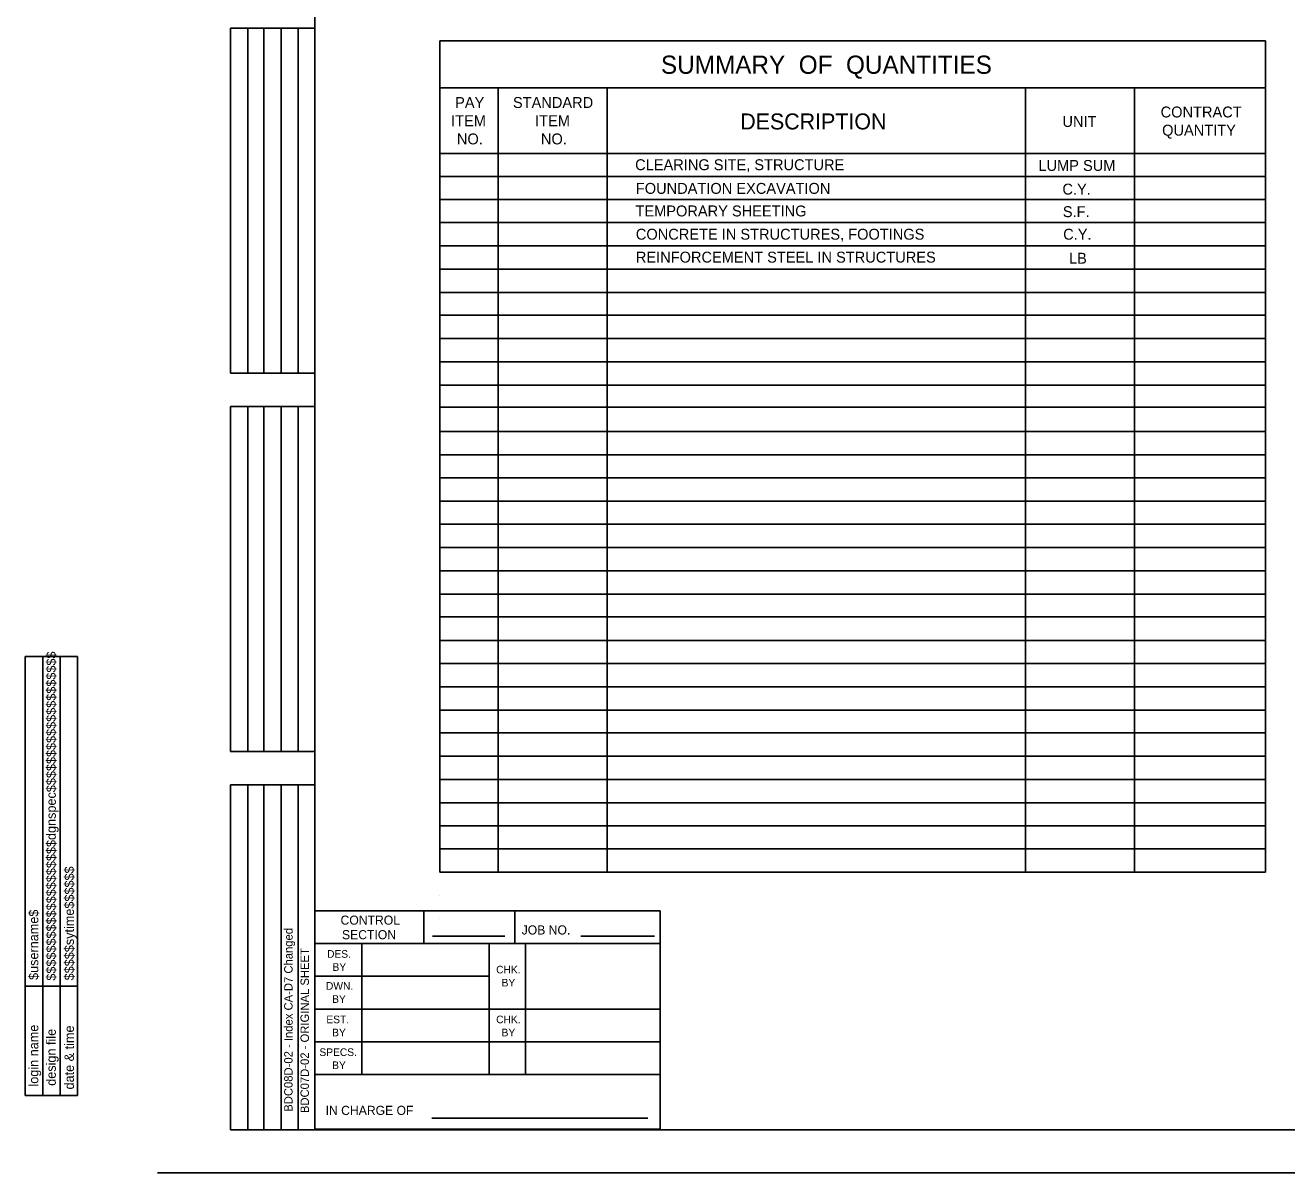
# Model space of a CAD drawing. Extents: x -3 to 26050223, y 0 to 12035012.
# Drawn here: x -3.03 to 25.87, y 0 to 26.29 of the extents above; entities that cross this region are included whole.
import ezdxf

# ---------------------------------------------------------------- set-up
doc = ezdxf.new("R2010")
doc.units = 0
for name, color, linetype in [('1', 7, 'Continuous'), ('2', 7, 'Continuous'), ('39', 7, 'Continuous')]:
    doc.layers.add(name, color=color, linetype=linetype)

msp = doc.modelspace()

# ---------------------------------------------------------------- linework, layer by layer
at = {"layer": '1'}
for p, q in [((3.6, 1.017), (3.6, 42.342)), ((1.667, 18.317), (1.667, 26.217)), ((1.667, 26.217), (3.6, 26.217)), ((2.067, 18.317), (2.067, 26.217)), ((2.433, 18.317), (2.433, 26.217)), ((2.833, 18.317), (2.833, 26.217)), ((3.217, 18.317), (3.217, 26.217)), ((6.467, 6.883), (6.467, 25.933)), ((6.467, 25.933), (25.383, 25.933)), ((25.383, 6.883), (25.383, 25.933)), ((6.467, 24.85), (25.383, 24.85)), ((7.8, 6.883), (7.8, 24.85)), ((10.3, 6.883), (10.3, 24.85)), ((19.883, 6.883), (19.883, 24.85)), ((22.383, 6.883), (22.383, 24.85)), ((6.467, 23.358), (6.467, 23.358)), ((6.467, 23.35), (25.383, 23.35)), ((6.467, 22.825), (6.467, 22.825)), ((6.467, 22.825), (25.383, 22.825)), ((6.467, 22.292), (6.467, 22.292)), ((6.467, 22.292), (25.383, 22.292)), ((6.467, 21.767), (6.467, 21.767)), ((6.467, 21.767), (25.383, 21.767)), ((6.467, 21.233), (6.467, 21.233)), ((6.467, 21.233), (25.383, 21.233)), ((6.467, 20.7), (6.467, 20.7)), ((6.467, 20.7), (25.383, 20.7)), ((6.467, 20.167), (6.467, 20.167)), ((6.467, 20.167), (25.383, 20.167)), ((6.467, 19.642), (6.467, 19.642)), ((6.467, 19.642), (25.383, 19.642)), ((6.467, 19.108), (6.467, 19.108)), ((6.467, 19.108), (25.383, 19.108)), ((6.467, 18.575), (6.467, 18.575)), ((6.467, 18.575), (25.383, 18.575)), ((3.6, 18.317), (1.667, 18.317)), ((6.467, 18.042), (6.467, 18.042)), ((6.467, 18.042), (25.383, 18.042)), ((1.667, 9.65), (1.667, 17.55)), ((1.667, 17.55), (3.6, 17.55)), ((2.067, 9.65), (2.067, 17.55)), ((2.433, 9.65), (2.433, 17.55)), ((2.833, 9.65), (2.833, 17.55)), ((3.217, 9.65), (3.217, 17.55)), ((6.467, 17.542), (25.383, 17.542)), ((6.467, 17.517), (6.467, 17.517)), ((6.467, 16.983), (6.467, 16.983)), ((6.467, 16.983), (25.383, 16.983)), ((6.467, 16.45), (6.467, 16.45)), ((6.467, 16.45), (25.383, 16.45)), ((6.467, 15.917), (6.467, 15.917)), ((6.467, 15.917), (25.383, 15.917)), ((6.467, 15.383), (6.467, 15.383)), ((6.467, 15.383), (25.383, 15.383)), ((6.467, 14.858), (6.467, 14.858)), ((6.467, 14.858), (25.383, 14.858)), ((6.467, 14.325), (6.467, 14.325)), ((6.467, 14.325), (25.383, 14.325)), ((6.467, 13.792), (6.467, 13.792)), ((6.467, 13.792), (25.383, 13.792)), ((6.467, 13.258), (6.467, 13.258)), ((6.467, 13.258), (25.383, 13.258)), ((6.467, 12.733), (6.467, 12.733)), ((6.467, 12.733), (25.383, 12.733)), ((6.467, 12.2), (6.467, 12.2)), ((6.467, 12.192), (25.383, 12.192)), ((-3.033, 1.767), (-3.033, 11.825)), ((-1.833, 11.825), (-3.033, 11.825)), ((-2.633, 1.767), (-2.633, 11.825)), ((-2.233, 1.767), (-2.233, 11.825)), ((-1.833, 1.767), (-1.833, 11.825)), ((6.467, 11.667), (6.467, 11.667)), ((6.467, 11.667), (25.383, 11.667)), ((6.467, 11.133), (6.467, 11.133)), ((6.467, 11.133), (25.383, 11.133)), ((6.467, 10.6), (6.467, 10.6)), ((6.467, 10.6), (25.383, 10.6)), ((6.467, 10.075), (6.467, 10.075)), ((6.467, 10.075), (25.383, 10.075)), ((3.6, 9.65), (1.667, 9.65)), ((6.467, 9.542), (6.467, 9.542)), ((6.467, 9.542), (25.383, 9.542)), ((6.467, 9.008), (6.467, 9.008)), ((6.467, 9.008), (25.383, 9.008)), ((1.667, 0.983), (1.667, 8.883)), ((1.667, 8.883), (3.6, 8.883)), ((2.067, 0.983), (2.067, 8.883)), ((2.433, 0.983), (2.433, 8.883)), ((2.833, 0.983), (2.833, 8.883)), ((3.217, 0.983), (3.217, 8.883)), ((6.467, 8.475), (6.467, 8.475)), ((6.467, 8.475), (25.383, 8.475)), ((6.467, 7.95), (6.467, 7.95)), ((6.467, 7.95), (25.383, 7.95)), ((6.467, 7.417), (6.467, 7.417)), ((6.467, 7.417), (25.383, 7.417)), ((6.467, 6.883), (6.467, 6.883)), ((6.467, 6.883), (25.383, 6.883)), ((6.467, 6.35), (6.467, 6.35)), ((6.467, 5.825), (6.467, 5.825)), ((-1.833, 4.275), (-3.033, 4.275)), ((-1.833, 1.767), (-3.033, 1.767)), ((3.6, 0.983), (1.667, 0.983)), ((3.6, 0.983), (68.183, 0.983)), ((68.892, 0), (0, 0))]:
    msp.add_line(p, q, dxfattribs=at)
at = {"layer": '39'}
for p, q in [((3.6, 6), (11.517, 6)), ((3.6, 1), (3.6, 6)), ((6.1, 5.25), (6.1, 6)), ((8.183, 5.25), (8.183, 6)), ((11.517, 1), (11.517, 6)), ((3.6, 5.25), (11.517, 5.25)), ((4.683, 2.25), (4.683, 5.25)), ((6.3, 5.417), (7.958, 5.417)), ((7.6, 2.25), (7.6, 5.25)), ((8.433, 2.25), (8.433, 5.25)), ((9.7, 5.417), (11.383, 5.417)), ((3.6, 4.5), (7.6, 4.5)), ((3.6, 3.75), (11.517, 3.75)), ((3.6, 3), (11.517, 3)), ((3.6, 2.25), (11.517, 2.25)), ((6.283, 1.25), (11.233, 1.25)), ((3.6, 1), (11.517, 1))]:
    msp.add_line(p, q, dxfattribs=at)

# ---------------------------------------------------------------- texts
at = {"layer": '1'}
for s, height, p in [('$$$$$$$$$$$$$$$$$$$$dgnspec$$$$$$$$$$$$$$$$$$$$', 0.21665, (-2.333, 4.4)), ('$$$$$sytime$$$$$$', 0.21665, (-1.917, 4.408)), ('$username$', 0.2167, (-2.733, 4.417)), ('BDC08D-02 - Index CA-D7 Changed', 0.19265, (3.093, 1.398)), ('BDC07D-02 - ORIGINAL SHEET', 0.19265, (3.467, 1.367)), ('login name', 0.2167, (-2.733, 1.975)), ('design file', 0.21665, (-2.333, 1.992)), ('date & time', 0.21665, (-1.917, 1.908))]:
    msp.add_text(s, height=height, rotation=90, dxfattribs=at).set_placement(p)
at = {"layer": '2'}
for s, height, p in [('SUMMARY  OF  QUANTITIES', 0.41665, (11.533, 25.175)), ('PAY', 0.25, (6.817, 24.392)), ('STANDARD', 0.25, (8.142, 24.392)), ('CONTRACT', 0.25, (22.983, 24.175)), ('ITEM', 0.25, (6.725, 23.975)), ('ITEM', 0.25, (8.65, 23.975)), ('DESCRIPTION', 0.36665, (13.35, 23.9)), ('UNIT', 0.25, (20.733, 23.958)), ('QUANTITY', 0.25, (23.017, 23.758)), ('NO.', 0.25, (6.858, 23.558)), ('NO.', 0.25, (8.783, 23.558)), ('CLEARING SITE, STRUCTURE', 0.25, (10.942, 22.967)), ('LUMP SUM', 0.25, (20.183, 22.95)), ('FOUNDATION EXCAVATION', 0.25, (10.958, 22.425)), ('C.Y.', 0.25, (20.733, 22.408)), ('TEMPORARY SHEETING', 0.25, (10.95, 21.908)), ('S.F.', 0.25, (20.742, 21.892)), ('CONCRETE IN STRUCTURES, FOOTINGS', 0.25, (10.958, 21.375)), ('C.Y.', 0.25, (20.75, 21.375)), ('REINFORCEMENT STEEL IN STRUCTURES', 0.25, (10.958, 20.85)), ('LB', 0.25, (20.883, 20.825))]:
    msp.add_text(s, height=height, dxfattribs=at).set_placement(p)
at = {"layer": '39'}
for s, height, p in [('CONTROL', 0.2083, (4.192, 5.683)), ('SECTION', 0.2083, (4.225, 5.35)), ('JOB NO.', 0.2083, (8.342, 5.458)), ('DES.', 0.175, (3.883, 4.925)), ('BY', 0.175, (4.008, 4.625)), ('CHK.', 0.175, (7.758, 4.567)), ('DWN.', 0.175, (3.858, 4.192)), ('BY', 0.175, (7.883, 4.267)), ('BY', 0.175, (4, 3.892)), ('EST.', 0.175, (3.867, 3.425)), ('CHK.', 0.175, (7.758, 3.425)), ('BY', 0.175, (4, 3.125)), ('BY', 0.175, (7.883, 3.125)), ('SPECS.', 0.175, (3.708, 2.675)), ('BY', 0.175, (4, 2.375)), ('IN CHARGE OF', 0.20835, (3.85, 1.325))]:
    msp.add_text(s, height=height, dxfattribs=at).set_placement(p)

doc.saveas('drawing.dxf')
